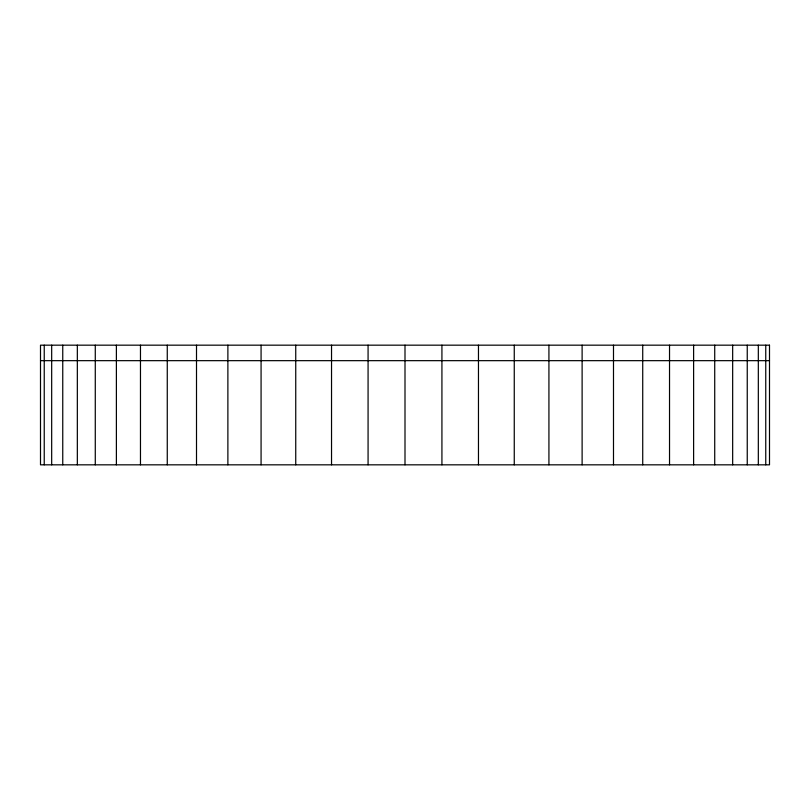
<?xml version="1.0" encoding="UTF-8"?>
<svg xmlns="http://www.w3.org/2000/svg" width="810" height="810" viewBox="0 0 810 810"><rect width="100%" height="100%" fill="white"/><g stroke="black" fill="none" stroke-linecap="round" stroke-linejoin="round"><path stroke-width="1.21" d="M40.5 360.663L769.5 360.663M765.754 345.171L765.754 464.829M758.322 345.171L758.322 464.829M747.245 345.171L747.245 464.829M732.665 345.171L732.665 464.829M714.724 345.171L714.724 464.829M693.613 345.171L693.613 464.829M669.526 345.171L669.526 464.829M642.725 345.171L642.725 464.829M613.494 345.171L613.494 464.829M582.117 345.171L582.117 464.829M548.927 345.171L548.927 464.829M514.259 345.171L514.259 464.829M478.467 345.171L478.467 464.829M441.926 345.171L441.926 464.829M405 345.171L405 464.829M368.074 345.171L368.074 464.829M331.533 345.171L331.533 464.829M295.741 345.171L295.741 464.829M261.073 345.171L261.073 464.829M227.883 345.171L227.883 464.829M196.506 345.171L196.506 464.829M167.265 345.171L167.265 464.829M140.474 345.171L140.474 464.829M116.387 345.171L116.387 464.829M95.276 345.171L95.276 464.829M77.335 345.171L77.335 464.829M62.755 345.171L62.755 464.829M51.678 345.171L51.678 464.829M44.236 345.171L44.236 464.829M769.5 345.171L40.5 345.171L40.5 464.829L769.5 464.829L769.5 345.171"/></g></svg>
